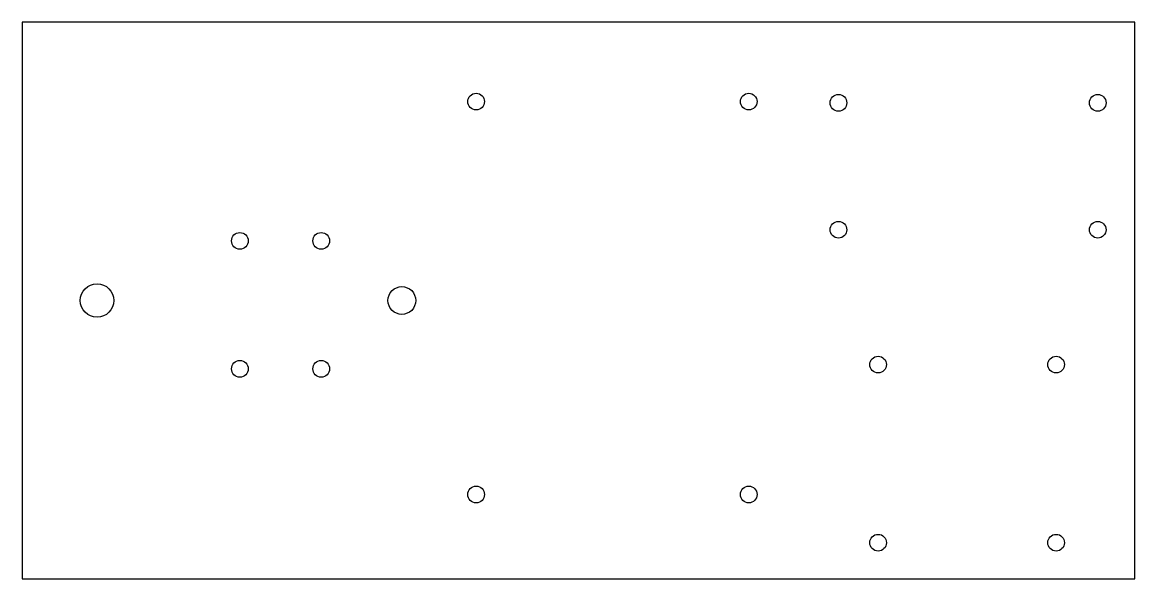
# Model space of a CAD drawing. Header units: inches. Extents: x -10 to 0, y 0 to 5.
import ezdxf

# ---------------------------------------------------------------- set-up
doc = ezdxf.new("R2010")
doc.units = ezdxf.units.IN
doc.header["$MEASUREMENT"] = 0

msp = doc.modelspace()

# ---------------------------------------------------------------- linework, layer by layer
msp.add_lwpolyline([(-10, 0), (0, 0), (0, 5), (-10, 5)], close=True)
for centre, radius in [((-5.92, 4.287), 0.075), ((-3.47, 4.287), 0.075), ((-2.663, 4.276), 0.075), ((-0.333, 4.276), 0.075), ((-2.663, 3.136), 0.075), ((-0.333, 3.136), 0.075), ((-8.044, 3.036), 0.075), ((-7.313, 3.036), 0.075), ((-9.328, 2.5), 0.15), ((-6.588, 2.5), 0.125), ((-8.044, 1.886), 0.075), ((-7.313, 1.886), 0.075), ((-2.307, 1.924), 0.075), ((-0.707, 1.924), 0.075), ((-5.92, 0.757), 0.075), ((-3.47, 0.757), 0.075), ((-2.307, 0.324), 0.075), ((-0.707, 0.324), 0.075)]:
    msp.add_circle(centre, radius)

doc.saveas('drawing.dxf')
